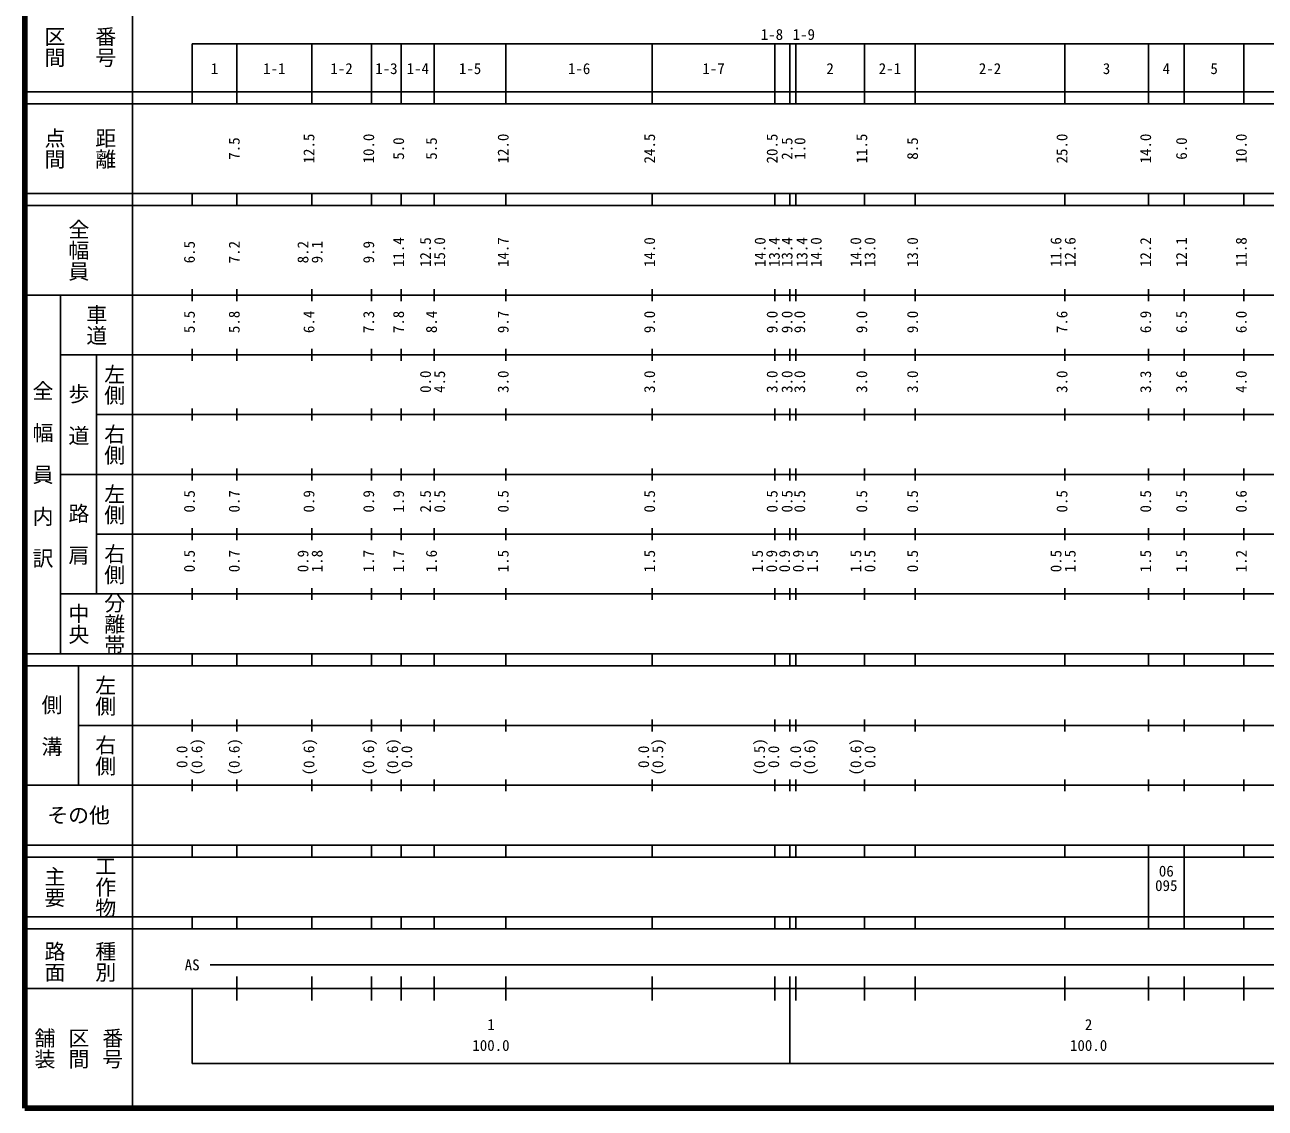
# Model space of a CAD drawing. Units: millimetres on the paper, enlarged 1000 times. Extents: x 40000 to 122971101, y 20000 to 244977975.
# Drawn here: x 40000 to 247546, y 20000 to 201194 of the extents above; entities that cross this region are included whole.
import ezdxf
from ezdxf.enums import TextEntityAlignment as Align

# ---------------------------------------------------------------- set-up
doc = ezdxf.new("R2010")
doc.units = ezdxf.units.MM
doc.header["$LTSCALE"] = 1000
doc.layers.add('M-TTL', color=2, linetype='Continuous', lineweight=140)
doc.layers.add('M-TTL-BAND', color=7, linetype='Continuous', lineweight=25)
doc.styles.add('@ＭＳ ゴシック', font='')
doc.styles.add('ＭＳ ゴシック', font='')
doc.styles.get('@ＭＳ ゴシック').set_extended_font_data('@MS Gothic')
doc.styles.get('ＭＳ ゴシック').set_extended_font_data('MS Gothic')

msp = doc.modelspace()

# ---------------------------------------------------------------- linework, layer by layer
at = {"layer": 'M-TTL'}
for p, q in [((40000, 380000), (40000, 20000)), ((40000, 20000), (680000, 20000))]:
    msp.add_line(p, q, dxfattribs=at)
at = {"layer": 'M-TTL-BAND'}
for p, q in [((58000, 370000), (58000, 20000)), ((68000, 198000), (579000, 198000)), ((68000, 198000), (68000, 188000)), ((75500, 188000), (75500, 198000)), ((88000, 188000), (88000, 198000)), ((98000, 188000), (98000, 198000)), ((103000, 188000), (103000, 198000)), ((108500, 188000), (108500, 198000)), ((120500, 188000), (120500, 198000)), ((145000, 188000), (145000, 198000)), ((165500, 188000), (165500, 198000)), ((168000, 188000), (168000, 198000)), ((169000, 188000), (169000, 198000)), ((180500, 188000), (180500, 198000)), ((189000, 188000), (189000, 198000)), ((214000, 188000), (214000, 198000)), ((228000, 188000), (228000, 198000)), ((234000, 188000), (234000, 198000)), ((244000, 188000), (244000, 198000)), ((40000, 190000), (579000, 190000)), ((40000, 188000), (579000, 188000)), ((40000, 173000), (579000, 173000)), ((68000, 171000), (68000, 173000)), ((75500, 171000), (75500, 173000)), ((88000, 171000), (88000, 173000)), ((98000, 171000), (98000, 173000)), ((103000, 171000), (103000, 173000)), ((108500, 171000), (108500, 173000)), ((120500, 171000), (120500, 173000)), ((145000, 171000), (145000, 173000)), ((165500, 171000), (165500, 173000)), ((168000, 171000), (168000, 173000)), ((169000, 171000), (169000, 173000)), ((180500, 171000), (180500, 173000)), ((189000, 171000), (189000, 173000)), ((214000, 171000), (214000, 173000)), ((228000, 171000), (228000, 173000)), ((234000, 171000), (234000, 173000)), ((244000, 171000), (244000, 173000)), ((40000, 171000), (579000, 171000)), ((40000, 156000), (579000, 156000)), ((46000, 96000), (46000, 156000)), ((68000, 155000), (68000, 157000)), ((75500, 155000), (75500, 157000)), ((88000, 155000), (88000, 157000)), ((98000, 155000), (98000, 157000)), ((103000, 155000), (103000, 157000)), ((108500, 155000), (108500, 157000)), ((120500, 155000), (120500, 157000)), ((145000, 155000), (145000, 157000)), ((165500, 155000), (165500, 157000)), ((168000, 155000), (168000, 157000)), ((169000, 155000), (169000, 157000)), ((180500, 155000), (180500, 157000)), ((189000, 155000), (189000, 157000)), ((214000, 155000), (214000, 157000)), ((228000, 155000), (228000, 157000)), ((234000, 155000), (234000, 157000)), ((244000, 155000), (244000, 157000)), ((46000, 146000), (579000, 146000)), ((52000, 146000), (52000, 106000)), ((68000, 145000), (68000, 147000)), ((75500, 145000), (75500, 147000)), ((88000, 145000), (88000, 147000)), ((98000, 145000), (98000, 147000)), ((103000, 145000), (103000, 147000)), ((108500, 145000), (108500, 147000)), ((120500, 145000), (120500, 147000)), ((145000, 145000), (145000, 147000)), ((165500, 145000), (165500, 147000)), ((168000, 145000), (168000, 147000)), ((169000, 145000), (169000, 147000)), ((180500, 145000), (180500, 147000)), ((189000, 145000), (189000, 147000)), ((214000, 145000), (214000, 147000)), ((228000, 145000), (228000, 147000)), ((234000, 145000), (234000, 147000)), ((244000, 145000), (244000, 147000)), ((68000, 135000), (68000, 137000)), ((75500, 135000), (75500, 137000)), ((88000, 135000), (88000, 137000)), ((98000, 135000), (98000, 137000)), ((103000, 135000), (103000, 137000)), ((108500, 135000), (108500, 137000)), ((120500, 135000), (120500, 137000)), ((145000, 135000), (145000, 137000)), ((165500, 135000), (165500, 137000)), ((168000, 135000), (168000, 137000)), ((169000, 135000), (169000, 137000)), ((180500, 135000), (180500, 137000)), ((189000, 135000), (189000, 137000)), ((214000, 135000), (214000, 137000)), ((228000, 135000), (228000, 137000)), ((234000, 135000), (234000, 137000)), ((244000, 135000), (244000, 137000)), ((52000, 136000), (579000, 136000)), ((68000, 125000), (68000, 127000)), ((75500, 125000), (75500, 127000)), ((88000, 125000), (88000, 127000)), ((98000, 125000), (98000, 127000)), ((103000, 125000), (103000, 127000)), ((108500, 125000), (108500, 127000)), ((120500, 125000), (120500, 127000)), ((145000, 125000), (145000, 127000)), ((165500, 125000), (165500, 127000)), ((168000, 125000), (168000, 127000)), ((169000, 125000), (169000, 127000)), ((180500, 125000), (180500, 127000)), ((189000, 125000), (189000, 127000)), ((214000, 125000), (214000, 127000)), ((228000, 125000), (228000, 127000)), ((234000, 125000), (234000, 127000)), ((244000, 125000), (244000, 127000)), ((46000, 126000), (579000, 126000)), ((68000, 115000), (68000, 117000)), ((75500, 115000), (75500, 117000)), ((88000, 115000), (88000, 117000)), ((98000, 115000), (98000, 117000)), ((103000, 115000), (103000, 117000)), ((108500, 115000), (108500, 117000)), ((120500, 115000), (120500, 117000)), ((145000, 115000), (145000, 117000)), ((165500, 115000), (165500, 117000)), ((168000, 115000), (168000, 117000)), ((169000, 115000), (169000, 117000)), ((180500, 115000), (180500, 117000)), ((189000, 115000), (189000, 117000)), ((214000, 115000), (214000, 117000)), ((228000, 115000), (228000, 117000)), ((234000, 115000), (234000, 117000)), ((244000, 115000), (244000, 117000)), ((52000, 116000), (579000, 116000)), ((46000, 106000), (579000, 106000)), ((68000, 105000), (68000, 107000)), ((75500, 105000), (75500, 107000)), ((88000, 105000), (88000, 107000)), ((98000, 105000), (98000, 107000)), ((103000, 105000), (103000, 107000)), ((108500, 105000), (108500, 107000)), ((120500, 105000), (120500, 107000)), ((145000, 105000), (145000, 107000)), ((165500, 105000), (165500, 107000)), ((168000, 105000), (168000, 107000)), ((169000, 105000), (169000, 107000)), ((180500, 105000), (180500, 107000)), ((189000, 105000), (189000, 107000)), ((214000, 105000), (214000, 107000)), ((228000, 105000), (228000, 107000)), ((234000, 105000), (234000, 107000)), ((244000, 105000), (244000, 107000)), ((40000, 96000), (579000, 96000)), ((68000, 94000), (68000, 96000)), ((75500, 94000), (75500, 96000)), ((88000, 94000), (88000, 96000)), ((98000, 94000), (98000, 96000)), ((103000, 94000), (103000, 96000)), ((108500, 94000), (108500, 96000)), ((120500, 94000), (120500, 96000)), ((145000, 94000), (145000, 96000)), ((165500, 94000), (165500, 96000)), ((168000, 94000), (168000, 96000)), ((169000, 94000), (169000, 96000)), ((180500, 94000), (180500, 96000)), ((189000, 94000), (189000, 96000)), ((214000, 94000), (214000, 96000)), ((228000, 94000), (228000, 96000)), ((234000, 94000), (234000, 96000)), ((244000, 94000), (244000, 96000)), ((40000, 94000), (579000, 94000)), ((49000, 94000), (49000, 74000)), ((49000, 84000), (579000, 84000)), ((68000, 83000), (68000, 85000)), ((75500, 83000), (75500, 85000)), ((88000, 83000), (88000, 85000)), ((98000, 83000), (98000, 85000)), ((103000, 83000), (103000, 85000)), ((108500, 83000), (108500, 85000)), ((120500, 83000), (120500, 85000)), ((145000, 83000), (145000, 85000)), ((165500, 83000), (165500, 85000)), ((168000, 83000), (168000, 85000)), ((169000, 83000), (169000, 85000)), ((180500, 83000), (180500, 85000)), ((189000, 83000), (189000, 85000)), ((214000, 83000), (214000, 85000)), ((228000, 83000), (228000, 85000)), ((234000, 83000), (234000, 85000)), ((244000, 83000), (244000, 85000)), ((68000, 73000), (68000, 75000)), ((75500, 73000), (75500, 75000)), ((88000, 73000), (88000, 75000)), ((98000, 73000), (98000, 75000)), ((103000, 73000), (103000, 75000)), ((108500, 73000), (108500, 75000)), ((120500, 73000), (120500, 75000)), ((145000, 73000), (145000, 75000)), ((165500, 73000), (165500, 75000)), ((168000, 73000), (168000, 75000)), ((169000, 73000), (169000, 75000)), ((180500, 73000), (180500, 75000)), ((189000, 73000), (189000, 75000)), ((214000, 73000), (214000, 75000)), ((228000, 73000), (228000, 75000)), ((234000, 73000), (234000, 75000)), ((244000, 73000), (244000, 75000)), ((40000, 74000), (579000, 74000)), ((40000, 64000), (579000, 64000)), ((68000, 62000), (68000, 64000)), ((75500, 62000), (75500, 64000)), ((88000, 62000), (88000, 64000)), ((98000, 62000), (98000, 64000)), ((103000, 62000), (103000, 64000)), ((108500, 62000), (108500, 64000)), ((120500, 62000), (120500, 64000)), ((145000, 62000), (145000, 64000)), ((165500, 62000), (165500, 64000)), ((168000, 62000), (168000, 64000)), ((169000, 62000), (169000, 64000)), ((180500, 62000), (180500, 64000)), ((189000, 62000), (189000, 64000)), ((214000, 62000), (214000, 64000)), ((228000, 62000), (228000, 64000)), ((234000, 62000), (234000, 64000)), ((244000, 62000), (244000, 64000)), ((40000, 62000), (579000, 62000)), ((228000, 52000), (228000, 62000)), ((234000, 52000), (234000, 62000)), ((40000, 52000), (579000, 52000)), ((68000, 50000), (68000, 52000)), ((75500, 50000), (75500, 52000)), ((88000, 50000), (88000, 52000)), ((98000, 50000), (98000, 52000)), ((103000, 50000), (103000, 52000)), ((108500, 50000), (108500, 52000)), ((120500, 50000), (120500, 52000)), ((145000, 50000), (145000, 52000)), ((165500, 50000), (165500, 52000)), ((168000, 50000), (168000, 52000)), ((169000, 50000), (169000, 52000)), ((180500, 50000), (180500, 52000)), ((189000, 50000), (189000, 52000)), ((214000, 50000), (214000, 52000)), ((228000, 50000), (228000, 52000)), ((234000, 50000), (234000, 52000)), ((244000, 50000), (244000, 52000)), ((40000, 50000), (579000, 50000)), ((71000, 44000), (565000, 44000)), ((75500, 38000), (75500, 42000)), ((88000, 38000), (88000, 42000)), ((98000, 38000), (98000, 42000)), ((103000, 38000), (103000, 42000)), ((108500, 38000), (108500, 42000)), ((120500, 38000), (120500, 42000)), ((145000, 38000), (145000, 42000)), ((165500, 38000), (165500, 42000)), ((168000, 27500), (168000, 42000)), ((169000, 38000), (169000, 42000)), ((180500, 38000), (180500, 42000)), ((189000, 38000), (189000, 42000)), ((214000, 38000), (214000, 42000)), ((228000, 38000), (228000, 42000)), ((234000, 38000), (234000, 42000)), ((244000, 38000), (244000, 42000)), ((40000, 40000), (579000, 40000)), ((68000, 40000), (68000, 27500)), ((68000, 27500), (579000, 27500))]:
    msp.add_line(p, q, dxfattribs=at)

# ---------------------------------------------------------------- texts
at = {"layer": 'M-TTL-BAND', "style": '@ＭＳ ゴシック'}
for s, p in [('区間', (45000, 197500)), ('番号', (53500, 197500)), ('点間', (45000, 180500)), ('距離', (53500, 180500)), ('全幅員', (49000, 163500)), ('車道', (52000, 151000)), ('左側', (55000, 141000)), ('全\u3000幅\u3000員\u3000内\u3000訳', (43000, 126000)), ('歩\u3000道', (49000, 136000)), ('右側', (55000, 131000)), ('左側', (55000, 121000)), ('路\u3000肩', (49000, 116000)), ('右側', (55000, 111000)), ('分離帯', (55000, 101000)), ('中央', (49000, 101000)), ('左側', (53500, 89000)), ('側\u3000溝', (44500, 84000)), ('右側', (53500, 79000)), ('主要', (45000, 57000)), ('工作物', (53500, 57000)), ('路面', (45000, 44500)), ('種別', (53500, 44500)), ('舗装', (43333, 30000)), ('番号', (54667, 30000)), ('区間', (49000, 30000))]:
    msp.add_text(s, height=2566, rotation=270, dxfattribs=at).set_placement(p, align=Align.MIDDLE_CENTER)
at = {"layer": 'M-TTL-BAND', "style": 'ＭＳ ゴシック'}
for s, p in [('1-8', (165014, 198118)), ('1-9', (170348, 198118)), ('1', (71750, 192405)), ('1-1', (81750, 192405)), ('1-2', (93000, 192405)), ('1-3', (100500, 192405)), ('1-4', (105750, 192405)), ('1-5', (114500, 192405)), ('1-6', (132750, 192405)), ('1-7', (155250, 192405)), ('2', (174750, 192405)), ('2-1', (184750, 192405)), ('2-2', (201500, 192405)), ('3', (221000, 192405)), ('4', (231000, 192405)), ('5', (239000, 192405)), ('AS', (68000, 42500)), ('1', (118000, 32523)), ('2', (218000, 32523)), ('100.0', (118000, 29033)), ('100.0', (218000, 29033))]:
    msp.add_text(s, height=1833, dxfattribs=at).set_placement(p, align=Align.BOTTOM_CENTER)
for s, p in [('12.5', (89000, 180500)), ('10.0', (99000, 180500)), ('12.0', (121500, 180500)), ('24.5', (146000, 180500)), ('20.5', (166500, 180500)), ('11.5', (181500, 180500)), ('25.0', (215000, 180500)), ('14.0', (229000, 180500)), ('10.0', (245000, 180500)), ('7.5', (76500, 180500)), ('5.0', (104000, 180500)), ('5.5', (109500, 180500)), ('2.5', (169000, 180500)), ('1.0', (171152, 180500)), ('8.5', (190000, 180500)), ('6.0', (235000, 180500)), ('6.5', (69000, 163174)), ('7.2', (76500, 163174)), ('8.2', (88000, 163174)), ('9.1', (90370, 163174)), ('9.9', (99000, 163174)), ('11.4', (104000, 163174)), ('12.5', (108500, 163174)), ('15.0', (110870, 163174)), ('14.7', (121500, 163174)), ('14.0', (146000, 163174)), ('14.0', (164500, 163174)), ('13.4', (166870, 163174)), ('13.4', (169000, 163174)), ('13.4', (171500, 163174)), ('14.0', (173870, 163174)), ('14.0', (180500, 163174)), ('13.0', (182870, 163174)), ('13.0', (190000, 163174)), ('11.6', (214000, 163174)), ('12.6', (216370, 163174)), ('12.2', (229000, 163174)), ('12.1', (235000, 163174)), ('11.8', (245000, 163174)), ('5.5', (69000, 151500)), ('5.8', (76500, 151500)), ('6.4', (89000, 151500)), ('7.3', (99000, 151500)), ('7.8', (104000, 151500)), ('8.4', (109500, 151500)), ('9.7', (121500, 151500)), ('9.0', (146000, 151500)), ('9.0', (166500, 151500)), ('9.0', (169000, 151500)), ('9.0', (171115, 151500)), ('9.0', (181500, 151500)), ('9.0', (190000, 151500)), ('7.6', (215000, 151500)), ('6.9', (229000, 151500)), ('6.5', (235000, 151500)), ('6.0', (245000, 151500)), ('0.0', (108500, 141500)), ('4.5', (110870, 141500)), ('3.0', (121500, 141500)), ('3.0', (146000, 141500)), ('3.0', (166500, 141500)), ('3.0', (169000, 141500)), ('3.0', (171115, 141500)), ('3.0', (181500, 141500)), ('3.0', (190000, 141500)), ('3.0', (215000, 141500)), ('3.3', (229000, 141500)), ('3.6', (235000, 141500)), ('4.0', (245000, 141500)), ('0.5', (69000, 121500)), ('0.7', (76500, 121500)), ('0.9', (89000, 121500)), ('0.9', (99000, 121500)), ('1.9', (104000, 121500)), ('2.5', (108500, 121500)), ('0.5', (110870, 121500)), ('0.5', (121500, 121500)), ('0.5', (146000, 121500)), ('0.5', (166500, 121500)), ('0.5', (169000, 121500)), ('0.5', (171115, 121500)), ('0.5', (181500, 121500)), ('0.5', (190000, 121500)), ('0.5', (215000, 121500)), ('0.5', (229000, 121500)), ('0.5', (235000, 121500)), ('0.6', (245000, 121500)), ('0.5', (69000, 111500)), ('0.7', (76500, 111500)), ('0.9', (88000, 111500)), ('1.8', (90370, 111500)), ('1.7', (99000, 111500)), ('1.7', (104000, 111500)), ('1.6', (109500, 111500)), ('1.5', (121500, 111500)), ('1.5', (146000, 111500)), ('1.5', (164056, 111500)), ('0.9', (166426, 111500)), ('0.9', (168585, 111500)), ('0.9', (170882, 111500)), ('1.5', (173252, 111500)), ('1.5', (180500, 111500)), ('0.5', (182870, 111500)), ('0.5', (190000, 111500)), ('0.5', (214000, 111500)), ('1.5', (216370, 111500)), ('1.5', (229000, 111500)), ('1.5', (235000, 111500)), ('1.2', (245000, 111500)), ('(0.6)', (70250, 78764)), ('(0.6)', (76500, 78764)), ('(0.6)', (89000, 78764)), ('(0.6)', (99000, 78764)), ('(0.6)', (103000, 78764)), ('(0.5)', (147370, 78764)), ('(0.5)', (164395, 78764)), ('(0.6)', (172798, 78764)), ('(0.6)', (180500, 78764)), ('0.0', (67750, 78764)), ('0.0', (105370, 78764)), ('0.0', (145000, 78764)), ('0.0', (166765, 78764)), ('0.0', (170428, 78764)), ('0.0', (182870, 78764))]:
    msp.add_text(s, height=1833, rotation=90, dxfattribs=at).set_placement(p, align=Align.BOTTOM_CENTER)
for s, height, p in [('その他', 2566, (49000, 69000)), ('06', 1833, (230999, 59655)), ('095', 1833, (230999, 57235))]:
    msp.add_text(s, height=height, dxfattribs=at).set_placement(p, align=Align.MIDDLE_CENTER)

doc.saveas('drawing.dxf')
